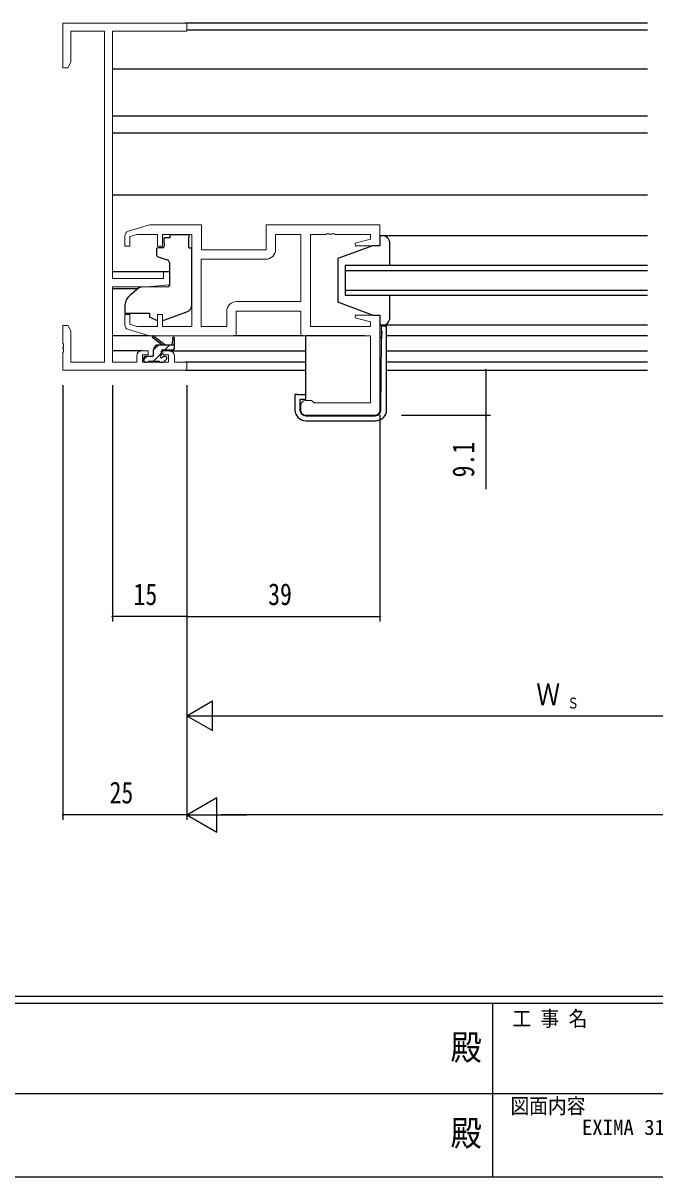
# Model space of a CAD drawing. Units: millimetres, scale not verified. Extents: x -397 to 397, y -282 to 282.
# Drawn here: x -103.7 to 23.9, y -282.1 to -49.4 of the extents above; entities that cross this region are included whole.
import ezdxf
from ezdxf.enums import TextEntityAlignment as Align

# ---------------------------------------------------------------- set-up
doc = ezdxf.new("R2010")
doc.units = ezdxf.units.MM
doc.header["$LTSCALE"] = 2
for name, color, linetype in [('0-1_USER1', 3, 'Continuous'), ('0-3_YKK_12', 2, 'Continuous'), ('0-4_YKK_13', 4, 'Continuous'), ('0-6_YKK_D', 6, 'Continuous'), ('0-7_YKK_ZWAK', 7, 'Continuous')]:
    doc.layers.add(name, color=color, linetype=linetype)
doc.layers.add('0-2_YKK_11', color=7, linetype='Continuous', lineweight=18)
doc.styles.add('ＭＳ ゴシック', font='')
doc.styles.get('ＭＳ ゴシック').set_extended_font_data('MS Gothic')

msp = doc.modelspace()

# ---------------------------------------------------------------- linework, layer by layer
at = {"layer": '0-2_YKK_11'}
for p, q in [((-67.694, -110.571), (-67.694, -97.031)), ((-47.624, -127.501), (-47.624, -126.501)), ((-32.624, -128.501), (-46.624, -128.501))]:
    msp.add_line(p, q, dxfattribs=at)
for points in [[(-87.254, -117.771), (-87.254, -51.031), (-93.994, -51.031), (-93.994, -57.309), (-94.624, -58.401), (-95.624, -58.401), (-95.624, -49.401), (-70.624, -49.401), (-70.624, -51.031), (-85.624, -51.031), (-85.624, -100.901), (-75.324, -100.901), (-75.324, -99.601), (-74.124, -99.601), (-74.124, -102.207), (-78.624, -102.601), (-85.624, -102.601), (-85.624, -117.771), (-80.724, -117.771), (-80.724, -116.501)], [(-82.411, -91.387), (-78.124, -90.101), (-67.624, -90.101), (-67.624, -95.101), (-54.624, -95.101), (-54.624, -90.101)], [(-54.624, -90.101), (-31.624, -90.101), (-31.624, -94.301), (-36.585, -94.301), (-36.653, -93.778), (-33.554, -92.948), (-33.554, -92.031), (-40.666, -92.031), (-40.849, -91.911), (-41.399, -91.911), (-41.582, -92.031), (-41.666, -92.031), (-41.849, -91.911), (-42.399, -91.911), (-42.582, -92.031), (-45.624, -92.031), (-45.624, -110.571), (-33.554, -110.571), (-33.554, -109.653), (-36.653, -108.823), (-36.585, -108.301), (-31.624, -108.301), (-31.624, -127.501)], [(-83.124, -110.257), (-83.124, -108.201), (-82.124, -108.201), (-82.124, -110.152), (-80.729, -110.571), (-76.524, -110.571), (-76.524, -108.201), (-75.524, -108.201), (-75.524, -110.571), (-69.624, -110.571), (-69.624, -92.031), (-75.524, -92.031), (-75.524, -94.401), (-76.524, -94.401), (-76.524, -92.031), (-80.729, -92.031), (-82.124, -92.449), (-82.124, -94.401), (-83.124, -94.401), (-83.124, -92.345)], [(-52.694, -95.031), (-52.694, -92.031), (-47.624, -92.031), (-47.624, -105.571), (-60.554, -105.571)], [(-67.694, -110.571), (-67.694, -97.031), (-54.694, -97.031)], [(-46.624, -125.501), (-45.424, -125.501), (-45.124, -125.801), (-44.924, -126.001), (-33.554, -126.001), (-33.554, -112.501), (-47.624, -112.501), (-47.624, -107.501), (-60.624, -107.501), (-60.624, -112.501), (-78.124, -112.501), (-82.411, -111.214)], [(-62.554, -107.571), (-62.554, -110.571), (-67.694, -110.571)], [(-73.124, -116.501), (-73.124, -117.771), (-70.624, -117.771), (-70.624, -119.401), (-95.624, -119.401), (-95.624, -115.859), (-95.504, -115.676), (-95.504, -115.126), (-95.624, -114.942), (-95.624, -114.859), (-95.504, -114.676), (-95.504, -114.126), (-95.624, -113.942), (-95.624, -110.401), (-94.624, -110.401), (-93.994, -111.492), (-93.994, -117.771), (-87.254, -117.771)], [(-79.724, -115.501), (-78.424, -115.501), (-78.424, -116.301), (-79.524, -116.301), (-79.524, -117.771), (-74.324, -117.771), (-74.324, -116.301), (-75.424, -116.301), (-75.424, -115.501), (-74.124, -115.501)]]:
    msp.add_lwpolyline(points, dxfattribs=at)
for centre, radius, start, end in [((-82.124, -92.345), 1, 106.69926, 180.00004), ((-54.694, -95.031), 2, 270.00001, 359.99999), ((-60.554, -107.571), 2, 90.00001, 179.99999), ((-82.124, -110.257), 1, 179.99996, 253.30074), ((-79.724, -116.501), 1, 90.00001, 179.99999), ((-74.124, -116.501), 1, 0.00001, 89.99999), ((-46.624, -126.501), 1, 90.00001, 179.99999), ((-46.624, -127.501), 1, 180.00001, 269.99999), ((-32.624, -127.501), 1, 270.00001, 359.99999)]:
    msp.add_arc(centre, radius, start, end, dxfattribs=at)
at = {"layer": '0-3_YKK_12'}
for p, q in [((22.376, -49.401), (-70.924, -49.401)), ((22.376, -50.801), (-70.624, -50.801)), ((22.376, -58.701), (-85.624, -58.701)), ((22.376, -68.201), (-85.624, -68.201)), ((22.376, -71.601), (-85.624, -71.601)), ((22.376, -84.101), (-85.624, -84.101)), ((22.376, -92.301), (-31.624, -92.301)), ((-74.124, -99.601), (-85.624, -99.601)), ((-38.624, -98.301), (-38.624, -104.301)), ((22.376, -98.301), (-38.624, -98.301)), ((-38.624, -99.301), (22.376, -99.301)), ((22.376, -98.301), (21.876, -98.301)), ((21.876, -99.301), (22.376, -99.301)), ((-80.501, -103.001), (-85.624, -103.001)), ((22.376, -103.301), (-38.624, -103.301)), ((-38.624, -104.301), (22.376, -104.301)), ((22.376, -103.301), (21.876, -103.301)), ((21.876, -104.301), (22.376, -104.301)), ((22.376, -110.301), (-31.624, -110.301)), ((-78.051, -112.501), (-85.624, -112.501)), ((-47.124, -112.501), (-61.124, -112.501)), ((22.376, -112.501), (-30.289, -112.501)), ((-79.724, -115.501), (-85.624, -115.501)), ((-74.124, -115.501), (-46.589, -115.501)), ((-30.289, -115.501), (22.376, -115.501)), ((-46.589, -117.771), (-70.924, -117.771)), ((22.376, -117.771), (-30.289, -117.771)), ((-70.924, -119.401), (-46.589, -119.401)), ((-30.289, -119.401), (22.376, -119.401))]:
    msp.add_line(p, q, dxfattribs=at)
at = {"layer": '0-4_YKK_13'}
for p, q in [((-75.194, -93.701), (-75.194, -92.701)), ((-74.024, -92.701), (-75.194, -92.701)), ((-74.024, -92.031), (-74.024, -92.701)), ((-74.024, -92.031), (-70.224, -92.031)), ((-70.224, -92.031), (-70.224, -92.701)), ((-70.224, -93.701), (-70.224, -92.701)), ((-31.624, -92.301), (-31.624, -94.301)), ((-31.124, -92.301), (-31.624, -92.301)), ((-76.724, -95.001), (-76.724, -96.051)), ((-75.494, -94.701), (-76.424, -94.701)), ((-75.194, -93.701), (-75.194, -94.401)), ((-70.224, -94.701), (-70.224, -93.701)), ((-70.224, -94.701), (-69.624, -94.701)), ((-69.624, -106.256), (-69.624, -94.701)), ((-33.124, -94.301), (-40.124, -96.901)), ((-31.624, -94.301), (-33.124, -94.301)), ((-29.624, -98.301), (-29.624, -93.801)), ((-76.395, -96.52), (-74.395, -97.249)), ((-74.124, -97.697), (-74.124, -102.303)), ((-40.124, -96.901), (-40.124, -105.701)), ((-80.361, -102.883), (-82.053, -104.303)), ((-74.341, -102.603), (-79.727, -102.65)), ((-29.624, -108.801), (-29.624, -104.301)), ((-83.124, -106.601), (-83.124, -107.901)), ((-33.124, -108.301), (-40.124, -105.701)), ((-83.124, -107.901), (-78.124, -107.901)), ((-78.124, -107.901), (-78.124, -108.201)), ((-78.124, -108.201), (-78.124, -108.698)), ((-76.818, -109.307), (-78.124, -108.698)), ((-75.252, -109.341), (-70.615, -107.667)), ((-33.124, -108.301), (-31.624, -108.301)), ((-31.624, -108.301), (-31.624, -110.301)), ((-31.624, -110.301), (-31.124, -110.301)), ((-31.289, -112.801), (-31.289, -110.301)), ((-31.179, -110.501), (-31.179, -110.301)), ((-31.155, -110.501), (-31.179, -110.501)), ((-30.789, -110.501), (-31.155, -110.501)), ((-30.289, -111.001), (-30.289, -110.301)), ((-30.289, -111.501), (-30.289, -111.001)), ((-30.289, -127.401), (-30.289, -111.501)), ((-75.624, -114.271), (-77.444, -112.87)), ((-75.024, -114.271), (-77.242, -112.588)), ((-73.424, -113.144), (-73.623, -114.271)), ((-73.124, -114.971), (-73.124, -112.971)), ((-46.589, -125.301), (-46.589, -112.501)), ((-35.253, -112.501), (-46.589, -112.501)), ((-34.753, -112.501), (-35.253, -112.501)), ((-31.624, -112.801), (-31.28, -112.801)), ((-31.296, -113.282), (-31.294, -113.072)), ((-31.294, -113.072), (-31.28, -112.801)), ((-76.264, -114.271), (-77.324, -115.33)), ((-77.324, -116.371), (-77.324, -115.271)), ((-75.724, -115.975), (-77.319, -117.571)), ((-76.324, -114.271), (-73.124, -114.271)), ((-75.724, -116.21), (-75.724, -115.571)), ((-75.424, -115.271), (-73.424, -115.271)), ((-74.019, -114.271), (-75.019, -115.271)), ((-78.664, -116.671), (-79.324, -117.33)), ((-79.324, -116.971), (-79.324, -117.471)), ((-77.624, -116.671), (-79.024, -116.671)), ((-79.024, -117.771), (-78.524, -117.771)), ((-78.324, -117.571), (-76.224, -117.571)), ((-76.024, -117.771), (-75.424, -117.771)), ((-74.924, -116.671), (-75.263, -116.671)), ((-75.212, -117.683), (-74.712, -117.183)), ((-48.289, -124.301), (-46.589, -124.301)), ((-46.589, -125.301), (-47.789, -125.301)), ((-47.789, -125.301), (-47.789, -127.401)), ((-46.589, -128.601), (-32.619, -128.601)), ((-46.589, -129.601), (-32.489, -129.601))]:
    msp.add_line(p, q, dxfattribs=at)
for points in [[(-31.419, -127.411), (-31.296, -113.282), (-31.203, -111.501)], [(-48.289, -124.301), (-48.789, -124.301), (-48.789, -127.401)]]:
    msp.add_lwpolyline(points, dxfattribs=at)
for centre, radius, start, end in [((-31.124, -93.801), 1.5, 0, 90), ((-76.424, -95.001), 0.3, 90, 180), ((-75.494, -94.401), 0.3, 270, 0), ((-76.224, -96.051), 0.5, 180, 250), ((-74.624, -97.697), 0.5, 0, 70), ((-74.424, -102.303), 0.3, 270.5, 0), ((-80.124, -106.601), 3, 130, 180), ((-79.718, -103.65), 1, 90.5, 130), ((-71.124, -106.256), 1.5, 289.85326, 0), ((-76.395, -108.401), 1, 245, 262.59308), ((-75.592, -108.401), 1, 273.88684, 289.85326), ((-31.124, -108.801), 1.5, 270, 0), ((-30.789, -111.001), 0.5, 360, 90), ((-77.424, -112.671), 0.2, 24.41711, 264.41711), ((-73.324, -112.971), 0.2, 360, 240), ((-76.324, -115.271), 1, 90, 180), ((-76.024, -116.21), 0.3, 303.05573, 360), ((-75.424, -115.571), 0.3, 90, 180), ((-73.424, -114.971), 0.3, 270, 360), ((-79.024, -116.971), 0.3, 90, 180), ((-79.024, -117.471), 0.3, 180, 270), ((-78.524, -117.571), 0.2, 270, 360), ((-77.624, -116.371), 0.3, 270, 360), ((-76.024, -117.571), 0.2, 180, 270), ((-75.724, -116.671), 0.25, 123.05573, 326.94427), ((-75.263, -116.971), 0.3, 90, 146.94427), ((-75.424, -117.471), 0.3, 270, 315), ((-74.924, -116.971), 0.3, 315, 90), ((-46.589, -127.401), 2.2, 180, 270), ((-46.589, -127.401), 1.2, 180, 270), ((-32.619, -127.401), 1.2, 270, 359.5), ((-32.489, -127.401), 2.2, 270, 0)]:
    msp.add_arc(centre, radius, start, end, dxfattribs=at)
at = {"layer": '0-6_YKK_D'}
for p, q in [((-27.289, -119.401), (-9.289, -119.401)), ((-10.289, -119.401), (-10.289, -128.501)), ((-95.624, -122.401), (-95.624, -210.098)), ((-85.624, -122.401), (-85.624, -170.098)), ((-70.624, -122.401), (-70.624, -170.098)), ((-70.624, -122.401), (-70.624, -210.098)), ((-70.624, -122.401), (-70.624, -170.098)), ((-70.624, -122.401), (-70.624, -210.098)), ((-31.624, -128.501), (-31.624, -170.098)), ((-27.289, -128.501), (-9.289, -128.501)), ((-10.289, -128.501), (-10.289, -143.401)), ((-70.624, -169.098), (-85.624, -169.098)), ((-70.624, -169.098), (-31.624, -169.098)), ((-70.624, -172.098), (-70.624, -190.098)), ((-70.624, -189.098), (-65.428, -186.098)), ((-65.428, -192.098), (-65.428, -186.098)), ((-70.624, -189.098), (-60.232, -189.098)), ((-70.624, -189.098), (-65.428, -192.098)), ((-64.624, -189.098), (73.376, -189.098)), ((-70.624, -209.098), (-64.562, -205.598)), ((-64.562, -212.598), (-64.562, -205.598)), ((-70.624, -209.098), (-95.624, -209.098)), ((-70.624, -209.098), (-58.5, -209.098)), ((-70.624, -209.098), (-64.562, -212.598)), ((262.376, -209.098), (-63.624, -209.098))]:
    msp.add_line(p, q, dxfattribs=at)
for centre, start, end in [((-10.289, -119.401), 90, 270), ((-10.289, -119.401), 270, 90), ((-10.289, -128.501), 90, 270), ((-10.289, -128.501), 270, 90), ((-85.624, -169.098), 0, 180), ((-85.624, -169.098), 180, 0), ((-70.624, -169.098), 0, 180), ((-70.624, -169.098), 0, 180), ((-70.624, -169.098), 180, 0), ((-70.624, -169.098), 180, 0), ((-31.624, -169.098), 0, 180), ((-31.624, -169.098), 180, 0), ((-95.624, -209.098), 0, 180), ((-95.624, -209.098), 180, 0)]:
    msp.add_arc(centre, 0.106, start, end, dxfattribs=at)
at = {"layer": '0-7_YKK_ZWAK'}
for p, q in [((376.1, -245.7), (-393.9, -245.7)), ((338.3, -247.1), (-393.9, -247.1)), ((-8.9, -247.1), (-8.9, -282.1)), ((-136.3, -265.299), (-7.5, -265.299)), ((-7.5, -265.299), (121.3, -265.299)), ((-393.9, -282.1), (338.3, -282.1))]:
    msp.add_line(p, q, dxfattribs=at)

# ---------------------------------------------------------------- texts
at = {"layer": '0-1_USER1', "style": 'ＭＳ ゴシック'}
msp.add_text('EXIMA 31 片引き窓【内動ﾀｲﾌﾟ】 N仕様', height=3.079, dxfattribs=at).set_placement((9.137, -274.549), align=Align.BOTTOM_LEFT)
at = {"layer": '0-6_YKK_D', "style": 'ＭＳ ゴシック', "width": 0.8}
msp.add_text('9.1', height=4.399, rotation=90, dxfattribs=at).set_placement((-11.289, -141.028), align=Align.BOTTOM_LEFT)
for s, height, p in [('15', 4.399, (-81.365, -168.098)), ('39', 4.399, (-54.194, -168.098)), ('Ｗ', 4.399, (-0.077, -188.298)), ('Ｓ', 2.199, (6.161, -188.298)), ('25', 4.399, (-86.206, -208.098))]:
    msp.add_text(s, height=height, dxfattribs=at).set_placement(p, align=Align.BOTTOM_LEFT)
at = {"layer": '0-7_YKK_ZWAK', "style": 'ＭＳ ゴシック', "width": 0.9}
for s, height, p in [('工 事 名', 3.079, (-4.888, -252.633)), ('殿', 5.132, (-17.382, -260.056)), ('図面内容', 3.079, (-5.283, -270.248)), ('殿', 5.132, (-17.382, -277.378))]:
    msp.add_text(s, height=height, dxfattribs=at).set_placement(p, align=Align.BOTTOM_LEFT)

doc.saveas('drawing.dxf')
